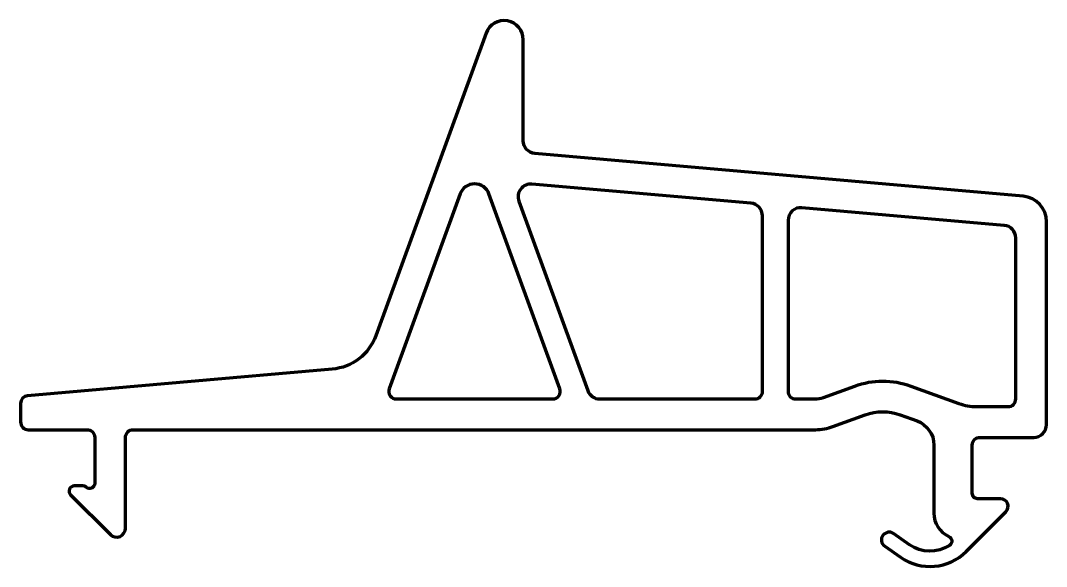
# Model space of a CAD drawing. Header units: millimetres. Extents: x 1292.5 to 1332.6, y 106.2 to 127.5.
import ezdxf

# ---------------------------------------------------------------- set-up
doc = ezdxf.new("R2010")
doc.units = ezdxf.units.MM

msp = doc.modelspace()

# ---------------------------------------------------------------- linework, layer by layer
at = {"color": 8, "lineweight": 100}
for points in [[(1332.61, 119.673, 0.388879), (1331.697, 120.67), (1312.616, 122.339, -0.388879), (1312.16, 122.837), (1312.16, 126.79, 0.8391), (1310.705, 127.046), (1306.398, 115.214, -0.291473), (1304.693, 113.906), (1292.783, 112.864, 0.388879), (1292.51, 112.565), (1292.51, 111.84, 0.414214), (1292.81, 111.54), (1295.11, 111.54, -0.414214), (1295.41, 111.24), (1295.41, 109.44, -0.645751), (1295.077, 109.29, 0.182676), (1294.945, 109.34), (1294.61, 109.34, 0.668179), (1294.468, 108.998), (1296.027, 107.44, 0.668179), (1296.61, 107.681), (1296.61, 111.24, -0.414214), (1296.91, 111.54), (1323.581, 111.54, 0.087489), (1324.265, 111.66), (1325.526, 112.119, -0.176327), (1326.894, 112.119), (1327.552, 111.88, -0.315299), (1328.21, 110.94), (1328.21, 108.275, 0.293253), (1328.793, 107.366, -0.591055), (1328.819, 107.016, -0.305893), (1327.252, 107.043), (1326.632, 107.478, 1), (1326.288, 106.986), (1326.908, 106.552, 0.36397), (1329.47, 106.776), (1331.022, 108.328, 0.668179), (1330.81, 108.84), (1329.91, 108.84, -0.414214), (1329.71, 109.04), (1329.71, 110.94, -0.414214), (1330.01, 111.24), (1332.11, 111.24, 0.414214), (1332.61, 111.74)], [(1309.693, 120.757), (1306.921, 113.142, 0.520567), (1307.203, 112.74), (1313.31, 112.74, 0.520567), (1313.592, 113.142), (1310.82, 120.757, 0.700208)], [(1314.683, 113.069, 0.315299), (1315.152, 112.74), (1321.21, 112.74, 0.414214), (1321.51, 113.04), (1321.51, 119.898, 0.388879), (1321.053, 120.396), (1312.5, 121.145, 0.548619), (1311.987, 120.475)], [(1323.546, 112.74, 0.087489), (1323.888, 112.8), (1325.115, 113.247, -0.176327), (1327.304, 113.247), (1329.19, 112.56, 0.087489), (1329.874, 112.44), (1331.11, 112.44, 0.414214), (1331.41, 112.74), (1331.41, 119.032, 0.388879), (1330.953, 119.53), (1323.053, 120.221, 0.440011), (1322.51, 119.723), (1322.51, 113.04, 0.414214), (1322.81, 112.74)]]:
    msp.add_lwpolyline(points, format="xyb", close=True, dxfattribs=at)

doc.saveas('drawing.dxf')
